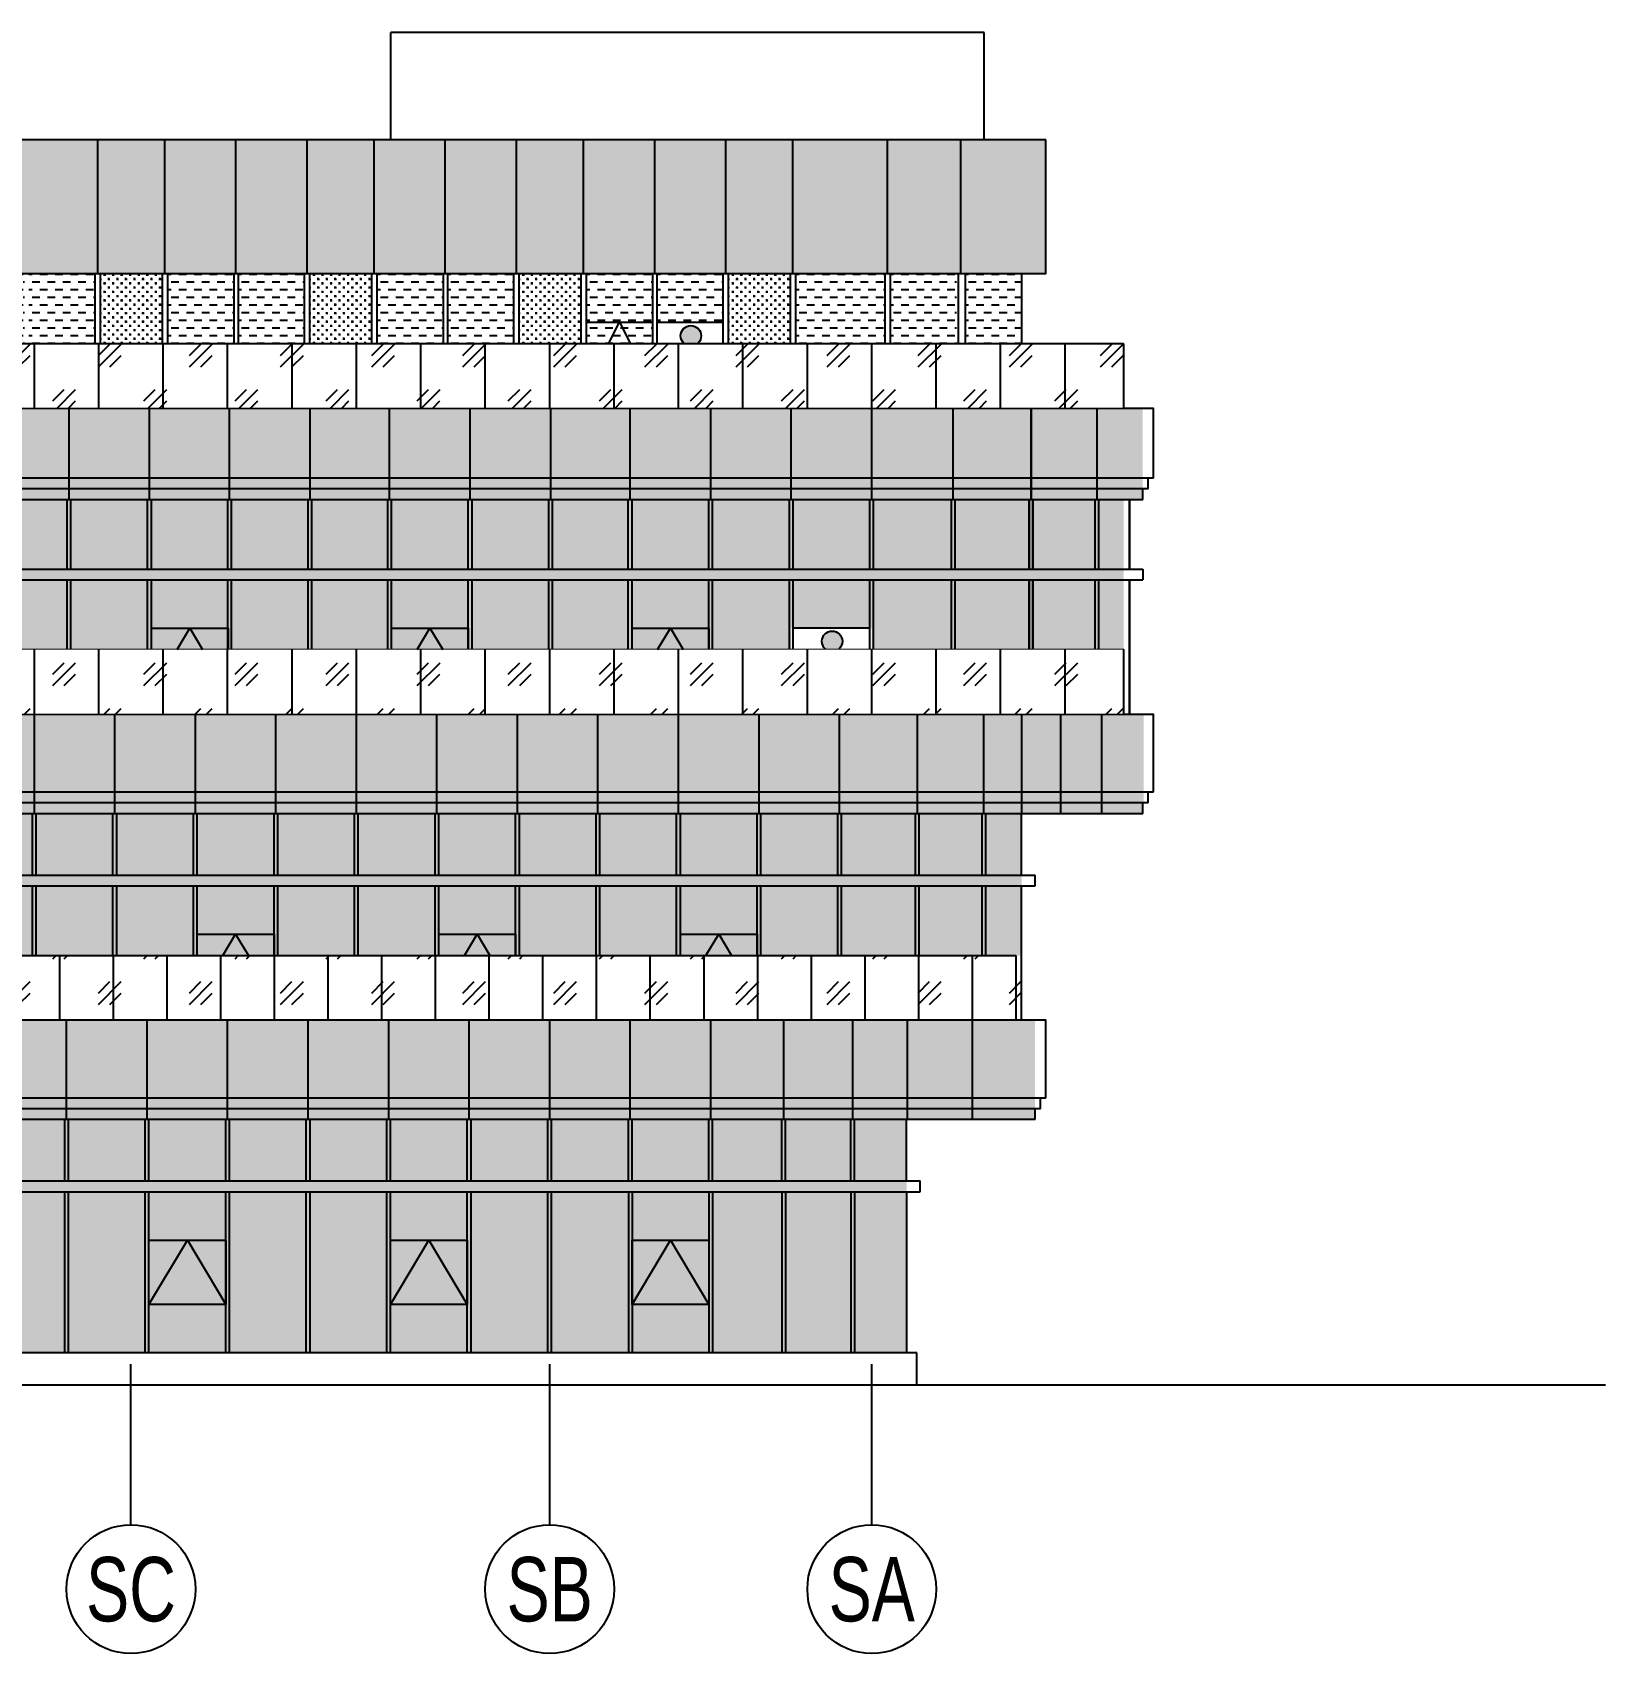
# Model space of a CAD drawing. Extents: x 1849385 to 2804940, y -773301 to -409130.
# Drawn here: x 2507918 to 2537224, y -568431 to -538226 of the extents above; entities that cross this region are included whole.
import ezdxf
from ezdxf.enums import TextEntityAlignment as Align
from ezdxf.xclip import XClip

# ---------------------------------------------------------------- set-up
doc = ezdxf.new("R2010")
doc.units = 0
doc.header["$XCLIPFRAME"] = 0
for name, color, linetype in [('#填充层', 8, 'Continuous'), ('#幕墙分格线-立面', 7, 'Continuous'), ('#标注', 1, 'Continuous'), ('#结构边线+内凹外凸边线', 5, 'Continuous'), ('A-WALL-E', 7, 'Continuous'), ('dim', 7, 'Continuous'), ('L立面-粗线', 7, 'Continuous'), ('消防救援', 1, 'Continuous')]:
    doc.layers.add(name, color=color, linetype=linetype)
doc.styles.add('JHZX', font='jrs.shx', dxfattribs={"width": 0.6, "bigfont": 'jhz.shx'})

# ---------------------------------------------------------------- blocks, each defined once
blk = doc.blocks.new('*U6')
at = {"linetype": 'ByBlock'}
blk.add_line((0, -20), (0, -10.02375), dxfattribs=at)
blk.add_circle((0, -24), 4, dxfattribs=at)
at = {"color": 2, "linetype": 'ByBlock', "style": 'JHZX', "width": 0.75}
blk.add_attdef('AXES', text='', height=4, dxfattribs=at).set_placement((0, -24), align=Align.MIDDLE_CENTER)
blk = doc.blocks.new('A$C1BDD5639')
at = {"layer": '消防救援', "linetype": 'ByBlock'}
h = blk.add_hatch(color=256, dxfattribs=at)
h.dxf.hatch_style = 1
edge = h.paths.add_edge_path()
edge.add_arc((-283, 16), 191, 0, 360)
blk.add_circle((-283, 16), 191, dxfattribs=at)
blk = doc.blocks.new('A$C1b7c4d9e')
at = {"layer": '#标注', "color": 6, "ltscale": 300}
blk.add_lwpolyline([(-694, 0), (694, 0), (694, -1200), (-694, -1200)], close=True, dxfattribs=at)
blk.add_lwpolyline([(-694, -1200), (0, 0), (694, -1200)], dxfattribs=at)
blk = doc.blocks.new('A$C27fe7896')
at = {"layer": '#标注', "color": 6, "ltscale": 300}
for points in [[(-596, 0), (596, 0), (596, -1200), (-596, -1200), (-596, 0)], [(-596, -1200), (0, 0), (596, -1200)]]:
    blk.add_lwpolyline(points, dxfattribs=at)
blk = doc.blocks.new('A$C4048da2c')
at = {"layer": 'L立面-粗线'}
h = blk.add_hatch(dxfattribs=at)
h.set_pattern_fill('CROSS', color=8, scale=50)
h.set_pattern_definition([(0, (-2648146.584, 147265), (79.375, 79.375), [39.6875, -119.0625]), (90, (-2648126.74, 147245.16), (-79.375, 79.375), [39.6875, -119.0625])])
h.paths.add_polyline_path([(26981, -3800), (28131, -3800), (28131, -2500), (26981, -2500)])
h = blk.add_hatch(dxfattribs=at)
h.set_pattern_fill('CROSS', color=8, scale=50)
h.set_pattern_definition([(0, (-2644246.39, 147265), (79.375, 79.375), [39.6875, -119.0625]), (90, (-2644226.55, 147245.16), (-79.375, 79.375), [39.6875, -119.0625])])
h.paths.add_polyline_path([(30881, -3800), (32031, -3800), (32031, -2500), (30881, -2500)])
h = blk.add_hatch(dxfattribs=at)
h.set_pattern_fill('CROSS', color=8, scale=50)
h.set_pattern_definition([(0, (-2640346.195, 147265), (79.375, 79.375), [39.6875, -119.0625]), (90, (-2640326.35, 147245.16), (-79.375, 79.375), [39.6875, -119.0625])])
h.paths.add_polyline_path([(34781, -3800), (35932, -3800), (35932, -2500), (34781, -2500)])
h = blk.add_hatch(dxfattribs=at)
h.set_pattern_fill('CROSS', color=8, scale=50)
h.set_pattern_definition([(0, (-2636446, 147265), (79.375, 79.375), [39.6875, -119.0625]), (90, (-2636426.16, 147245.16), (-79.375, 79.375), [39.6875, -119.0625])])
h.paths.add_polyline_path([(38682, -3800), (39832, -3800), (39832, -2500), (38682, -2500)])
at = {"layer": '#幕墙分格线-立面'}
for p, q in [((29466, -2500), (29466, -3800)), ((29546, -2500), (29546, -3800)), ((33366, -2500), (33366, -3800)), ((33446, -2500), (33446, -3800)), ((37267, -2500), (37267, -3800)), ((37347, -2500), (37347, -3800)), ((26361, -8000), (26361, -6700)), ((26431, -8000), (26431, -6700)), ((27861, -8000), (27861, -6700)), ((27931, -8000), (27931, -6700)), ((29352, -8000), (29352, -6700)), ((29422, -8000), (29422, -6700)), ((30852, -8000), (30852, -6700)), ((30922, -8000), (30922, -6700)), ((32334, -8000), (32334, -6700)), ((32404, -8000), (32404, -6700)), ((33834, -8000), (33834, -6700)), ((33904, -8000), (33904, -6700)), ((35334, -8000), (35334, -6700)), ((35404, -8000), (35404, -6700)), ((36815, -8000), (36815, -6700)), ((36885, -8000), (36885, -6700)), ((38315, -8000), (38315, -6700)), ((38385, -8000), (38385, -6700)), ((39815, -8000), (39815, -6700)), ((39885, -8000), (39885, -6700)), ((41315, -8000), (41315, -6700)), ((41385, -8000), (41385, -6700)), ((42827, -6700), (42827, -8000)), ((42897, -6700), (42897, -8000)), ((44282, -8000), (44282, -6700)), ((44282, -6700), (44282, -8000)), ((44352, -8000), (44352, -6700)), ((44352, -6700), (44352, -8000)), ((45505, -6700), (45505, -8000)), ((45575, -6700), (45575, -8000)), ((46150, -8000), (46150, -6700)), ((46150, -6700), (46150, -8000)), ((-4550, -8000), (46400, -8000)), ((46400, -8000), (46400, -8200)), ((-4550, -8200), (46400, -8200)), ((25715, -13700), (25715, -12550)), ((25785, -13700), (25785, -12550)), ((27215, -13700), (27215, -12550)), ((27285, -13700), (27285, -12550)), ((28715, -13700), (28715, -12550)), ((28785, -13700), (28785, -12550)), ((30215, -13700), (30215, -12550)), ((30285, -13700), (30285, -12550)), ((31715, -13700), (31715, -12550)), ((31715, -13700), (31715, -12550)), ((31785, -13700), (31785, -12550)), ((31785, -13700), (31785, -12550)), ((33215, -13700), (33215, -12550)), ((33285, -13700), (33285, -12550)), ((34715, -13700), (34715, -12550)), ((34785, -13700), (34785, -12550)), ((36215, -13700), (36215, -12550)), ((36285, -13700), (36285, -12550)), ((37715, -13700), (37715, -12550)), ((37785, -13700), (37785, -12550)), ((39215, -13700), (39215, -12550)), ((39285, -13700), (39285, -12550)), ((40715, -13700), (40715, -12550)), ((40785, -13700), (40785, -12550)), ((42164, -13700), (42164, -12550)), ((42234, -13700), (42234, -12550)), ((43405, -13700), (43405, -12550)), ((43475, -13700), (43475, -12550)), ((44142, -13700), (44142, -12550)), ((-4550, -13700), (44392, -13700)), ((44392, -13900), (44392, -13700)), ((44392, -13900), (44392, -13800)), ((-4550, -13900), (44392, -13900)), ((25715, -15200), (25715, -13900)), ((25785, -15200), (25785, -13900)), ((27215, -15200), (27215, -13900)), ((27285, -15200), (27285, -13900)), ((28715, -15200), (28715, -13900)), ((28785, -15200), (28785, -13900)), ((30215, -15200), (30215, -13900)), ((30285, -15200), (30285, -13900)), ((31715, -15200), (31715, -13900)), ((31715, -15200), (31715, -13900)), ((31785, -15200), (31785, -13900)), ((31785, -15200), (31785, -13900)), ((33215, -15200), (33215, -13900)), ((33285, -15200), (33285, -13900)), ((34715, -15200), (34715, -13900)), ((34785, -15200), (34785, -13900)), ((36215, -15200), (36215, -13900)), ((36285, -15200), (36285, -13900)), ((37715, -15200), (37715, -13900)), ((37785, -15200), (37785, -13900)), ((39215, -15200), (39215, -13900)), ((39285, -15200), (39285, -13900)), ((40715, -15200), (40715, -13900)), ((40785, -15200), (40785, -13900)), ((42164, -15200), (42164, -13900)), ((42234, -15200), (42234, -13900)), ((43405, -15200), (43405, -13900)), ((43475, -15200), (43475, -13900)), ((44142, -16400), (44142, -13900)), ((-5340, -15200), (44032, -15200)), ((44032, -15200), (44032, -16400)), ((26351, -18250), (26351, -16400)), ((27851, -18250), (27851, -16400)), ((29351, -18250), (29351, -16400)), ((30851, -18250), (30851, -16400)), ((32351, -18250), (32351, -16400)), ((33851, -18250), (33851, -16400)), ((35351, -18250), (35351, -16400)), ((36851, -18250), (36851, -16400)), ((38351, -18250), (38351, -16400)), ((39710, -18250), (39710, -16400)), ((40995, -18250), (40995, -16400)), ((42013, -18250), (42013, -16400)), ((43228, -18250), (43228, -16400)), ((26316, -19400), (26316, -18250)), ((26386, -19400), (26386, -18250)), ((27816, -19400), (27816, -18250)), ((27886, -19400), (27886, -18250)), ((29316, -19400), (29316, -18250)), ((29386, -19400), (29386, -18250)), ((30816, -19400), (30816, -18250)), ((30886, -19400), (30886, -18250)), ((32316, -19400), (32316, -18250)), ((32386, -19400), (32386, -18250)), ((33816, -19400), (33816, -18250)), ((33886, -19400), (33886, -18250)), ((35316, -19400), (35316, -18250)), ((35386, -19400), (35386, -18250)), ((36816, -19400), (36816, -18250)), ((36886, -19400), (36886, -18250)), ((38316, -19400), (38316, -18250)), ((38386, -19400), (38386, -18250)), ((39675, -19400), (39675, -18250)), ((39745, -19400), (39745, -18250)), ((40960, -19400), (40960, -18250)), ((41030, -19400), (41030, -18250)), ((42000, -19400), (42000, -18250)), ((-5700, -19400), (42250, -19400)), ((-5700, -19400), (42250, -19400)), ((-5700, -19600), (42250, -19600)), ((26316, -22600), (26316, -19600)), ((26386, -22600), (26386, -19600)), ((27816, -22600), (27816, -19600)), ((27886, -22600), (27886, -19600)), ((29316, -22600), (29316, -19600)), ((29386, -22600), (29386, -19600)), ((30816, -22600), (30816, -19600)), ((30886, -22600), (30886, -19600)), ((32316, -22600), (32316, -19600)), ((32386, -22600), (32386, -19600)), ((33816, -22600), (33816, -19600)), ((33886, -22600), (33886, -19600)), ((35316, -22600), (35316, -19600)), ((35386, -22600), (35386, -19600)), ((36816, -19600), (36816, -22600)), ((36886, -19600), (36886, -22600)), ((38316, -19600), (38316, -22600)), ((38386, -19600), (38386, -22600)), ((39675, -19600), (39675, -22600)), ((39745, -19600), (39745, -22600)), ((40960, -19600), (40960, -22600)), ((41030, -19600), (41030, -22600)), ((42000, -19600), (42000, -22600)), ((42250, -19600), (42250, -19400)), ((42250, -19600), (42250, -19400))]:
    blk.add_line(p, q, dxfattribs=at)
at = {"layer": '#幕墙分格线-立面', "ltscale": 300}
for points in [[(26931, -2500), (26931, 0)], [(28181, -2500), (28181, 0)], [(29506, -2500), (29506, 0)], [(30831, -2500), (30831, 0)], [(32081, -2500), (32081, 0)], [(33406, -2500), (33406, 0)], [(34731, -2500), (34731, 0)], [(35982, -2500), (35982, 0)], [(37307, -2500), (37307, 0)], [(38632, -2500), (38632, 0)], [(39882, -2500), (39882, 0)], [(41641, -2500), (41641, 0)], [(43010, -2500), (43010, 0)]]:
    blk.add_lwpolyline(points, dxfattribs=at)
at = {"layer": '#幕墙分格线-立面'}
for points in [[(37347, -3400), (38582, -3400)], [(42190, -23200), (45895, -23200)]]:
    blk.add_lwpolyline(points, dxfattribs=at)
blk.add_lwpolyline([(41315, -9100), (39885, -9100)])
at = {"layer": 'A-WALL-E'}
blk.add_line((-16397, -23200), (55020, -23200), dxfattribs=at)
at = {"layer": 'dim', "ltscale": 300}
for points in [[(-4190, -3800), (46040, -3800), (46040, -5000), (-4190, -5000)], [(-4182, -9500), (46040, -9500), (46040, -10700), (-4182, -10700)]]:
    blk.add_lwpolyline(points, close=True, dxfattribs=at)
at = {"layer": 'L立面-粗线'}
for p, q in [((32392, 0), (32392, 2000)), ((43442, 2000), (32392, 2000)), ((43442, 0), (43442, 2000)), ((44592, 0), (0, 0)), ((44592, -2500), (44592, 0)), ((44592, -2500), (0, -2500)), ((26881, -3800), (26881, -2500)), ((26981, -3800), (26981, -2500)), ((28131, -2500), (28131, -3800)), ((28231, -2500), (28231, -3800)), ((30781, -3800), (30781, -2500)), ((30881, -3800), (30881, -2500)), ((32031, -2500), (32031, -3800)), ((32131, -2500), (32131, -3800)), ((34681, -3800), (34681, -2500)), ((34781, -3800), (34781, -2500)), ((35932, -2500), (35932, -3800)), ((36032, -2500), (36032, -3800)), ((38582, -3800), (38582, -2500)), ((38682, -3800), (38682, -2500)), ((39832, -2500), (39832, -3800)), ((39932, -2500), (39932, -3800)), ((41591, -2500), (41591, -3800)), ((41691, -2500), (41691, -3800)), ((42960, -2500), (42960, -3800)), ((43090, -2500), (43090, -3800)), ((44142, -2500), (44142, -3800)), ((-4750, -5000), (46600, -5000)), ((46600, -6300), (46600, -5000)), ((-4750, -6300), (46600, -6300)), ((46500, -6500), (46500, -6300)), ((-4650, -6500), (46500, -6500)), ((46400, -6700), (46400, -6500)), ((-4550, -6700), (46400, -6700)), ((-4750, -10700), (46600, -10700)), ((46600, -12150), (46600, -10700)), ((-4750, -12150), (46600, -12150)), ((-4650, -12350), (46500, -12350)), ((46400, -12550), (46400, -12350)), ((46500, -12350), (46500, -12150)), ((-4550, -12550), (46400, -12550)), ((-5900, -16400), (44592, -16400)), ((44592, -17850), (44592, -16400)), ((-5900, -17850), (44592, -17850)), ((-5800, -18050), (44492, -18050)), ((44392, -18250), (44392, -18050)), ((44492, -18050), (44492, -17850)), ((-5700, -18250), (44392, -18250)), ((42190, -22600), (-5700, -22600)), ((42190, -23200), (42190, -22600))]:
    blk.add_line(p, q, dxfattribs=at)
at = {"layer": '#幕墙分格线-立面', "color": 6, "ltscale": 300}
ref = blk.add_blockref('A$C27fe7896', (36651, -3400), dxfattribs=dict(at, xscale=1.03347280334728))
XClip(ref).set_block_clipping_path([(-27113.1430660919, -399.9999999886), (3174.6033913884, 662.0783695717)])
ref = blk.add_blockref('A$C1b7c4d9e', (29500, -14800), dxfattribs=dict(at, xscale=1.030259365994236))
XClip(ref).set_block_clipping_path([(-693.9752367632, -399.9999999999), (694.0247632358, 900.0000000002)])
ref = blk.add_blockref('A$C1b7c4d9e', (34000, -14800), dxfattribs=dict(at, xscale=1.030259365994236))
XClip(ref).set_block_clipping_path([(-693.9752367632, -399.9999999999), (694.0247632358, 900.0000000002)])
ref = blk.add_blockref('A$C1b7c4d9e', (38500, -14800), dxfattribs=dict(at, xscale=1.030259365994236))
XClip(ref).set_block_clipping_path([(-693.9752367632, -399.9999999999), (694.0247632358, 900.0000000002)])
at = {"layer": '#幕墙分格线-立面', "color": 6, "ltscale": 300, "xscale": 1.030259365994236}
for p in [(28601, -20500), (33101, -20500), (37601, -20500)]:
    blk.add_blockref('A$C1b7c4d9e', p, dxfattribs=at)
at = {"layer": '消防救援', "linetype": 'ByBlock', "rotation": 270}
for p in [(37965, -3937), (40596, -9628)]:
    blk.add_blockref('A$C1BDD5639', p, dxfattribs=at)
at = {"ltscale": 300}
for points in [[(-4190, -3800), (46040, -3800), (46040, -5000), (-4190, -5000)], [(-4182, -9500), (46040, -9500), (46040, -10700), (-4182, -10700)]]:
    blk.add_wipeout(points, dxfattribs=at).dxf.layer = 'dim'
at = {"layer": '#幕墙分格线-立面'}
for p, q in [((46040, -3800), (-4190, -3800)), ((46040, -3800), (46040, -5000)), ((26396, -6700), (26396, -5000)), ((27896, -6700), (27896, -5000)), ((29387, -6700), (29387, -5000)), ((30887, -6700), (30887, -5000)), ((32369, -6700), (32369, -5000)), ((33869, -6700), (33869, -5000)), ((35369, -6700), (35369, -5000)), ((36850, -6700), (36850, -5000)), ((36850, -6700), (36850, -5000)), ((38350, -6700), (38350, -5000)), ((39850, -6700), (39850, -5000)), ((41350, -6700), (41350, -5000)), ((42862, -5000), (42862, -6700)), ((44317, -5000), (44317, -6700)), ((44317, -6700), (44317, -5000)), ((45540, -5000), (45540, -6700)), ((26361, -9500), (26361, -8200)), ((26431, -9500), (26431, -8200)), ((27861, -9500), (27861, -8200)), ((27931, -9500), (27931, -8200)), ((29352, -9500), (29352, -8200)), ((29422, -9500), (29422, -8200)), ((30852, -9500), (30852, -8200)), ((30922, -9500), (30922, -8200)), ((32334, -9500), (32334, -8200)), ((32404, -9500), (32404, -8200)), ((33834, -9500), (33834, -8200)), ((33904, -9500), (33904, -8200)), ((35334, -9500), (35334, -8200)), ((35404, -9500), (35404, -8200)), ((36815, -9500), (36815, -8200)), ((36885, -9500), (36885, -8200)), ((38315, -9500), (38315, -8200)), ((38385, -9500), (38385, -8200)), ((39815, -9500), (39815, -8200)), ((39885, -9500), (39885, -8200)), ((41315, -9500), (41315, -8200)), ((41385, -9500), (41385, -8200)), ((42827, -8200), (42827, -9500)), ((42897, -8200), (42897, -9500)), ((44282, -9500), (44282, -8200)), ((44282, -8200), (44282, -9500)), ((44352, -9500), (44352, -8200)), ((44352, -8200), (44352, -9500)), ((45505, -8200), (45505, -9500)), ((45575, -8200), (45575, -9500)), ((46150, -10700), (46150, -8200)), ((46150, -8200), (46150, -10700)), ((46040, -9500), (46040, -10700)), ((25750, -12550), (25750, -10700)), ((27250, -12550), (27250, -10700)), ((28750, -12550), (28750, -10700)), ((30250, -12550), (30250, -10700)), ((31750, -12550), (31750, -10700)), ((31750, -12550), (31750, -10700)), ((33250, -12550), (33250, -10700)), ((34750, -12550), (34750, -10700)), ((36250, -12550), (36250, -10700)), ((37750, -12550), (37750, -10700)), ((39250, -12550), (39250, -10700)), ((40750, -12550), (40750, -10700)), ((42199, -12550), (42199, -10700)), ((43440, -12550), (43440, -10700)), ((44143, -12550), (44143, -10700)), ((44875, -12550), (44875, -10700)), ((45638, -12550), (45638, -10700))]:
    blk.add_line(p, q, dxfattribs=at)
at = {"layer": '#幕墙分格线-立面', "color": 6, "ltscale": 300}
ref = blk.add_blockref('A$C1b7c4d9e', (28646, -9100), dxfattribs=dict(at, xscale=1.030259365994236))
XClip(ref).set_block_clipping_path([(-693.9752367632, -399.9999999999), (694.0247632358, 900.0000000002)])
ref = blk.add_blockref('A$C1b7c4d9e', (33119, -9100), dxfattribs=dict(at, xscale=1.030259365994236))
XClip(ref).set_block_clipping_path([(-693.9752367632, -399.9999999999), (694.0247632358, 900.0000000002)])
ref = blk.add_blockref('A$C1b7c4d9e', (37600, -9100), dxfattribs=dict(at, xscale=1.030259365994236))
XClip(ref).set_block_clipping_path([(-693.9752367632, -399.9999999999), (694.0247632358, 900.0000000002)])
blk = doc.blocks.new('tc4')
at = {"layer": '#填充层', "ltscale": 5}
h = blk.add_hatch(dxfattribs=at)
h.set_pattern_fill('DOTS', color=256, scale=150)
h.set_pattern_definition([(0, (-2571840.41, 524688.4), (119.0625, 238.125), [0, -238.125])])
h.paths.add_polyline_path([(-44592, -2500), (0, -2500), (0, 0), (-44592, 0)])
h.paths.add_polyline_path([(1808, -6700), (-49126, -6700), (-49126, -5000), (1808, -5000)])
h.paths.add_polyline_path([(-49142, -12550), (1822, -12550), (1822, -10700), (-49142, -10700)])
h.paths.add_polyline_path([(-200, -18250), (-50294, -18250), (-50294, -16400), (-200, -16400)])
at = {"layer": '#填充层'}
h = blk.add_hatch(dxfattribs=at)
h.set_pattern_fill('DASH', color=256, scale=150, style=0)
h.set_pattern_definition([(0, (-2571840.41, 524688.39), (142.875, 142.875), [142.875, -142.875])])
h.paths.add_polyline_path([(-43845, -2500), (-42976, -2500), (-42976, -3800), (-43845, -3800)])
h = blk.add_hatch(dxfattribs=at)
h.set_pattern_fill('DASH', color=256, scale=150, style=0)
h.set_pattern_definition([(0, (-2569976.47, 524688.39), (142.875, 142.875), [142.875, -142.875])])
h.paths.add_polyline_path([(-42777, -2500), (-41112, -2500), (-41112, -3800), (-42777, -3800)])
h = blk.add_hatch(dxfattribs=at)
h.set_pattern_fill('DASH', color=256, scale=150, style=0)
h.set_pattern_definition([(0, (-2566961.06, 524688.39), (142.875, 142.875), [142.875, -142.875])])
h.paths.add_polyline_path([(-39762, -2500), (-38527, -2500), (-38527, -3800), (-39762, -3800)])
h = blk.add_hatch(dxfattribs=at)
h.set_pattern_fill('DASH', color=256, scale=150, style=0)
h.set_pattern_definition([(0, (-2565646.03, 524688.39), (142.875, 142.875), [142.875, -142.875])])
h.paths.add_polyline_path([(-38447, -2500), (-37212, -2500), (-37212, -3800), (-38447, -3800)])
h = blk.add_hatch(dxfattribs=at)
h.set_pattern_fill('DASH', color=256, scale=150, style=0)
h.set_pattern_definition([(0, (-2563060.86, 524688.39), (142.875, 142.875), [142.875, -142.875])])
h.paths.add_polyline_path([(-35862, -2500), (-34627, -2500), (-34627, -3800), (-35862, -3800)])
h = blk.add_hatch(dxfattribs=at)
h.set_pattern_fill('DASH', color=256, scale=150, style=0)
h.set_pattern_definition([(0, (-2561745.83, 524688.39), (142.875, 142.875), [142.875, -142.875])])
h.paths.add_polyline_path([(-34547, -2500), (-33311, -2500), (-33311, -3400), (-34547, -3400)])
h = blk.add_hatch(dxfattribs=at)
h.set_pattern_fill('DASH', color=256, scale=150, style=0)
h.set_pattern_definition([(0, (-2559160.66, 524688.39), (142.875, 142.875), [142.875, -142.875])])
h.paths.add_polyline_path([(-31961, -2500), (-30726, -2500), (-30726, -3800), (-31961, -3800)])
h = blk.add_hatch(dxfattribs=at)
h.set_pattern_fill('DASH', color=256, scale=150, style=0)
h.set_pattern_definition([(0, (-2557845.63, 524688.39), (142.875, 142.875), [142.875, -142.875])])
h.paths.add_polyline_path([(-30646, -2500), (-29411, -2500), (-29411, -3800), (-30646, -3800)])
h = blk.add_hatch(dxfattribs=at)
h.set_pattern_fill('DASH', color=256, scale=150, style=0)
h.set_pattern_definition([(0, (-2555260.46, 524688.39), (142.875, 142.875), [142.875, -142.875])])
h.paths.add_polyline_path([(-28061, -2500), (-26826, -2500), (-26826, -3800), (-28061, -3800)])
h = blk.add_hatch(dxfattribs=at)
h.set_pattern_fill('DASH', color=256, scale=150, style=0)
h.set_pattern_definition([(0, (-2553945.43, 524688.39), (142.875, 142.875), [142.875, -142.875])])
h.paths.add_polyline_path([(-26746, -2500), (-25511, -2500), (-25511, -3800), (-26746, -3800)])
h = blk.add_hatch(dxfattribs=at)
h.set_pattern_fill('DASH', color=256, scale=150, style=0)
h.set_pattern_definition([(0, (-2551360.27, 524688.39), (142.875, 142.875), [142.875, -142.875])])
h.paths.add_polyline_path([(-24161, -2500), (-22926, -2500), (-22926, -3800), (-24161, -3800)])
h = blk.add_hatch(dxfattribs=at)
h.set_pattern_fill('DASH', color=256, scale=150, style=0)
h.set_pattern_definition([(0, (-2550045.24, 524688.39), (142.875, 142.875), [142.875, -142.875])])
h.paths.add_polyline_path([(-22846, -2500), (-21611, -2500), (-21611, -3800), (-22846, -3800)])
h = blk.add_hatch(dxfattribs=at)
h.set_pattern_fill('DASH', color=256, scale=150, style=0)
h.set_pattern_definition([(0, (-2547460.07, 524688.39), (142.875, 142.875), [142.875, -142.875])])
h.paths.add_polyline_path([(-20261, -2500), (-19026, -2500), (-19026, -3800), (-20261, -3800)])
h = blk.add_hatch(dxfattribs=at)
h.set_pattern_fill('DASH', color=256, scale=150, style=0)
h.set_pattern_definition([(0, (-2546145.05, 524688.39), (142.875, 142.875), [142.875, -142.875])])
h.paths.add_polyline_path([(-18946, -2500), (-17711, -2500), (-17711, -3800), (-18946, -3800)])
h = blk.add_hatch(dxfattribs=at)
h.set_pattern_fill('DASH', color=256, scale=150, style=0)
h.set_pattern_definition([(0, (-2543559.88, 524688.39), (142.875, 142.875), [142.875, -142.875])])
h.paths.add_polyline_path([(-16361, -2500), (-15126, -2500), (-15126, -3800), (-16361, -3800)])
h = blk.add_hatch(dxfattribs=at)
h.set_pattern_fill('DASH', color=256, scale=150, style=0)
h.set_pattern_definition([(0, (-2542244.85, 524688.39), (142.875, 142.875), [142.875, -142.875])])
h.paths.add_polyline_path([(-15046, -2500), (-13811, -2500), (-13811, -3800), (-15046, -3800)])
h = blk.add_hatch(dxfattribs=at)
h.set_pattern_fill('DASH', color=256, scale=150, style=0)
h.set_pattern_definition([(0, (-2539659.68, 524688.39), (142.875, 142.875), [142.875, -142.875])])
h.paths.add_polyline_path([(-12460, -2500), (-11225, -2500), (-11225, -3800), (-12460, -3800)])
h = blk.add_hatch(dxfattribs=at)
h.set_pattern_fill('DASH', color=256, scale=150, style=0)
h.set_pattern_definition([(0, (-2538344.66, 524688.39), (142.875, 142.875), [142.875, -142.875])])
h.paths.add_polyline_path([(-11145, -2500), (-9910, -2500), (-9910, -3800), (-11145, -3800)])
h = blk.add_hatch(dxfattribs=at)
h.set_pattern_fill('DASH', color=256, scale=150, style=0)
h.set_pattern_definition([(0, (-2535759.49, 524688.39), (142.875, 142.875), [142.875, -142.875])])
h.paths.add_polyline_path([(-8560, -2500), (-7325, -2500), (-7325, -3800), (-8560, -3800)])
h = blk.add_hatch(dxfattribs=at)
h.set_pattern_fill('DASH', color=256, scale=150, style=0)
h.set_pattern_definition([(0, (-2534444.46, 524688.39), (142.875, 142.875), [142.875, -142.875])])
h.paths.add_polyline_path([(-7245, -2500), (-6010, -2500), (-6010, -3400), (-7245, -3400)])
h = blk.add_hatch(dxfattribs=at)
h.set_pattern_fill('DASH', color=256, scale=150, style=0)
h.set_pattern_definition([(0, (-2531859.3, 524688.39), (142.875, 142.875), [142.875, -142.875])])
h.paths.add_polyline_path([(-4660, -2500), (-3001, -2500), (-3001, -3800), (-4660, -3800)])
h = blk.add_hatch(dxfattribs=at)
h.set_pattern_fill('DASH', color=256, scale=150, style=0)
h.set_pattern_definition([(0, (-2530099.98, 524688.39), (142.875, 142.875), [142.875, -142.875])])
h.paths.add_polyline_path([(-2901, -2500), (-1666, -2500), (-1666, -3800), (-2901, -3800)])
h = blk.add_hatch(dxfattribs=at)
h.set_pattern_fill('DASH', color=256, scale=150, style=0)
h.set_pattern_definition([(0, (-2528701.53, 524688.39), (142.875, 142.875), [142.875, -142.875])])
h.paths.add_polyline_path([(-1502, -2500), (-450, -2500), (-450, -3800), (-1502, -3800)])
at = {"layer": '#填充层', "ltscale": 5}
h = blk.add_hatch(dxfattribs=at)
h.set_pattern_fill('玻璃A', color=256, scale=150)
h.set_pattern_definition([(45, (-2571840.4, 524688.4), (-848.52814, 848.52814), [600, -600]), (45, (-2571840.4, 524900.5), (-848.52814, 848.52814), [300, -900]), (45, (-2571628.3, 524688.4), (-848.52814, 848.52814), [300, -900])])
h.paths.add_polyline_path([(-49932, -15200), (-450, -15200), (-450, -16400), (-49932, -16400)])
h.paths.add_polyline_path([(1448, -9500), (-48773, -9500), (-48773, -10700), (1448, -10700)])
h.paths.add_polyline_path([(-48782, -3800), (1448, -3800), (1448, -5000), (-48782, -5000)])
h = blk.add_hatch(dxfattribs=at)
h.set_pattern_fill('玻璃1', color=256, scale=150)
h.set_pattern_definition([(45, (-2571840.4, 524748.4), (-734.82537, 734.82537), [336, -864]), (45, (-2571696.4, 524808.4), (-734.82537, 734.82537), [144, -1056]), (45, (-2571840.4, 524808.4), (-734.82537, 734.82537), [240, -960]), (45, (-2571768.4, 524748.4), (806.10173, -806.10173), [300, -900]), (45, (-2571840.4, 524688.4), (-734.82537, 734.82537), [480, -720]), (45, (-2571840.4, 524868.4), (-734.82537, 734.82537), [120, -1080])])
h.paths.add_polyline_path([(-30584, -15200), (-30584, -13900), (-26956, -13900), (-26956, -15200), (-450, -15200), (-450, -12550), (-48892, -12550), (-48892, -15200)])
h.paths.add_polyline_path([(-43677, -9100), (-43677, -9500), (-22677, -9500), (-22677, -9100), (-21177, -9100), (-21177, -9500), (-4742, -9500), (-4742, -9100), (-3242, -9100), (-3242, -9500), (1448, -9500), (1448, -6700), (-48892, -6700), (-48892, -9500), (-45177, -9500), (-45177, -9100)])
h.paths.add_polyline_path([(-36501, -19600), (-36501, -22600), (-30241, -22600), (-30241, -19600), (-28541, -19600), (-28541, -22600), (-2592, -22600), (-2592, -18250), (-30241, -18250), (-30241, -19400), (-31741, -19400), (-31741, -18250), (-33241, -18250), (-33241, -19400), (-34741, -19400), (-34741, -18250), (-46741, -18250), (-46741, -19400), (-48195, -19400), (-48195, -18250), (-50042, -18250), (-50042, -22600), (-44803, -22600), (-44803, -19600), (-42206, -19600), (-42206, -22600), (-37706, -22600), (-37706, -19600)])
h = blk.add_hatch(dxfattribs=at)
h.set_pattern_fill('GRASS', color=256, scale=150)
h.set_pattern_definition([(90, (-29341.74, -15200), (-299.34, 299.34), [79.374, -519.303]), (45, (-29341.74, -15200), (-299.34, 299.34), [79.374, -343.955]), (135, (-29341.74, -15200), (-299.34, -299.34), [79.374, -343.955])])
h.paths.add_polyline_path([(-30584, -13900), (-26956, -13900), (-26956, -15200), (-30584, -15200)])
h = blk.add_hatch(dxfattribs=at)
h.set_pattern_fill('GRASS', color=256, scale=150)
h.set_pattern_definition([(90, (-45240.56, -22600), (-299.3386, 299.3386), [79.374, -519.303]), (45, (-45240.56, -22600), (-299.339, 299.339), [79.374, -343.955]), (135, (-45240.56, -22600), (-299.339, -299.339), [79.374, -343.955])])
h.paths.add_polyline_path([(-30241, -19600), (-28541, -19600), (-28541, -22600), (-30241, -22600)])
h.paths.add_polyline_path([(-44803, -19600), (-42206, -19600), (-42206, -22600), (-44803, -22600)])
h = blk.add_hatch(dxfattribs=at)
h.set_pattern_fill('GRASS', color=256, scale=150)
h.set_pattern_definition([(90, (-37705.56, -22600), (-299.34, 299.34), [79.374, -519.303]), (45, (-37705.56, -22600), (-299.34, 299.34), [79.374, -343.955]), (135, (-37705.56, -22600), (-299.34, -299.34), [79.374, -343.955])])
h.paths.add_polyline_path([(-37706, -19600), (-36501, -19600), (-36501, -22600), (-37706, -22600)])
blk = doc.blocks.new('*U38')
at = {"layer": '#幕墙分格线-立面', "ltscale": 300}
blk.add_lwpolyline([(0, -600), (0, 600)], dxfattribs=at)
blk = doc.blocks.new('*U39')
at = {"layer": '#幕墙分格线-立面', "color": 0, "linetype": 'ByBlock', "lineweight": -2, "transparency": 16777216}
for p in [(0, 0), (1200, 0), (2400, 0), (3600, 0), (4800, 0), (6000, 0), (7200, 0), (8400, 0), (9600, 0), (10800, 0), (12000, 0), (13200, 0), (14400, 0), (15600, 0), (16800, 0), (18000, 0), (19200, 0), (20400, 0), (21600, 0), (22800, 0), (24000, 0), (25200, 0), (26400, 0), (27600, 0), (28800, 0), (30000, 0), (31200, 0), (32400, 0), (33600, 0), (34800, 0), (36000, 0), (37200, 0), (38400, 0), (39600, 0), (40800, 0), (42000, 0), (43200, 0), (44400, 0), (45600, 0), (46800, 0), (48000, 0)]:
    blk.add_blockref('*U38', p, dxfattribs=at)
blk = doc.blocks.new('*U40')
at = {"layer": '#幕墙分格线-立面', "ltscale": 300}
blk.add_lwpolyline([(0, -600), (0, 600)], dxfattribs=at)
blk = doc.blocks.new('*U41')
at = {"layer": '#幕墙分格线-立面', "color": 0, "linetype": 'ByBlock', "lineweight": -2, "transparency": 16777216}
for p in [(0, 0), (1000, 0), (2000, 0), (3000, 0), (4000, 0), (5000, 0), (6000, 0), (7000, 0), (8000, 0), (9000, 0), (10000, 0), (11000, 0), (12000, 0), (13000, 0), (14000, 0), (15000, 0), (16000, 0), (17000, 0), (18000, 0), (19000, 0), (20000, 0), (21000, 0), (22000, 0), (23000, 0), (24000, 0), (25000, 0), (26000, 0), (27000, 0), (28000, 0), (29000, 0), (30000, 0), (31000, 0), (32000, 0), (33000, 0), (34000, 0), (35000, 0), (36000, 0), (37000, 0), (38000, 0), (39000, 0), (40000, 0), (41000, 0), (42000, 0), (43000, 0), (44000, 0), (45000, 0), (46000, 0), (47000, 0), (48000, 0)]:
    blk.add_blockref('*U40', p, dxfattribs=at)
blk = doc.blocks.new('*U29')
at = {"layer": '#幕墙分格线-立面', "ltscale": 300}
blk.add_lwpolyline([(0, -600), (0, 600)], dxfattribs=at)
blk = doc.blocks.new('*U28')
at = {"layer": '#幕墙分格线-立面', "color": 0, "linetype": 'ByBlock', "lineweight": -2, "transparency": 16777216}
for p in [(0, 0), (1200, 0), (2400, 0), (3600, 0), (4800, 0), (6000, 0), (7200, 0), (8400, 0), (9600, 0), (10800, 0), (12000, 0), (13200, 0), (14400, 0), (15600, 0), (16800, 0), (18000, 0), (19200, 0), (20400, 0), (21600, 0), (22800, 0), (24000, 0), (25200, 0), (26400, 0), (27600, 0), (28800, 0), (30000, 0), (31200, 0), (32400, 0), (33600, 0), (34800, 0), (36000, 0), (37200, 0), (38400, 0), (39600, 0), (40800, 0), (42000, 0), (43200, 0), (44400, 0), (45600, 0), (46800, 0), (48000, 0)]:
    blk.add_blockref('*U29', p, dxfattribs=at)

msp = doc.modelspace()

# ---------------------------------------------------------------- hatches: boundary and pattern name
at = {"layer": '#填充层', "ltscale": 300}
h = msp.add_hatch(color=252, dxfattribs=at)
h.dxf.hatch_style = 1
h.paths.add_polyline_path([(2512488.4, -553926.1), (2513918.4, -553926.1), (2513918.4, -552776.1), (2512488.4, -552776.1)])
h.paths.add_polyline_path([(2513918.4, -554126.1), (2512488.4, -554126.1), (2512488.4, -555426.1), (2513918.4, -555426.1)])

# ---------------------------------------------------------------- block references
at = {"layer": '#标注', "linetype": 'ByBlock', "xscale": 300, "yscale": 300, "zscale": 300}
for p, values in [((2509753.9, -560031.4), {'AXES': 'SC'}), ((2517553.9, -560031.4), {'AXES': 'SB'}), ((2523553.9, -560031.4), {'AXES': 'SA'})]:
    msp.add_blockref('*U6', p, dxfattribs=at).add_auto_attribs(values)

# ---------------------------------------------------------------- next in the draw order: block references
at = {"layer": 'dim', "ltscale": 300}
msp.add_blockref('A$C4048da2c', (2482203.9, -540226.1), dxfattribs=at)

# ---------------------------------------------------------------- next in the draw order: linework, layer by layer
at = {"layer": '#结构边线+内凹外凸边线', "ltscale": 300, "const_width": 20}
msp.add_lwpolyline([(2526795.6, -542726.1), (2482203.9, -542726.1), (2482203.9, -540226.1), (2526795.6, -540226.1)], close=True, dxfattribs=at)
for points in [[(2477453.9, -545226.1), (2477453.9, -546526.1), (2477553.9, -546526.1), (2477553.9, -546726.1), (2477653.9, -546726.1), (2477653.9, -546926.1), (2528603.9, -546926.1), (2528603.9, -546726.1), (2528703.9, -546726.1), (2528703.9, -546526.1), (2528803.9, -546526.1), (2528803.9, -545226.1), (2477453.9, -545226.1)], [(2477453.9, -551076.1), (2477453.9, -552376.1), (2477553.9, -552376.1), (2477553.9, -552576.1), (2477653.9, -552576.1), (2477653.9, -552776.1), (2528603.9, -552776.1), (2528603.9, -552576.1), (2528703.9, -552576.1), (2528703.9, -552376.1), (2528803.9, -552376.1), (2528803.9, -550926.1), (2477453.9, -550926.1)], [(2526795.6, -556626.1), (2526795.6, -558076.1), (2526695.6, -558076.1), (2526695.6, -558276.1), (2526595.6, -558276.1), (2526595.6, -558476.1), (2476503.9, -558476.1), (2476503.9, -558276.1), (2476403.9, -558276.1), (2476403.9, -558076.1), (2476303.9, -558076.1), (2476303.9, -556626.1), (2526795.6, -556626.1)]]:
    msp.add_lwpolyline(points, dxfattribs=at)

# ---------------------------------------------------------------- next in the draw order: block references
at = {"layer": '#幕墙分格线-立面'}
for name, p in [('*U39', (2479153.9, -544626.1)), ('*U28', (2479153.9, -550326.1)), ('*U41', (2477429, -556026.1))]:
    msp.add_blockref(name, p, dxfattribs=at)
at = {"layer": 'dim'}
msp.add_blockref('tc4', (2526795.6, -540226.1), dxfattribs=at)

doc.saveas('drawing.dxf')
